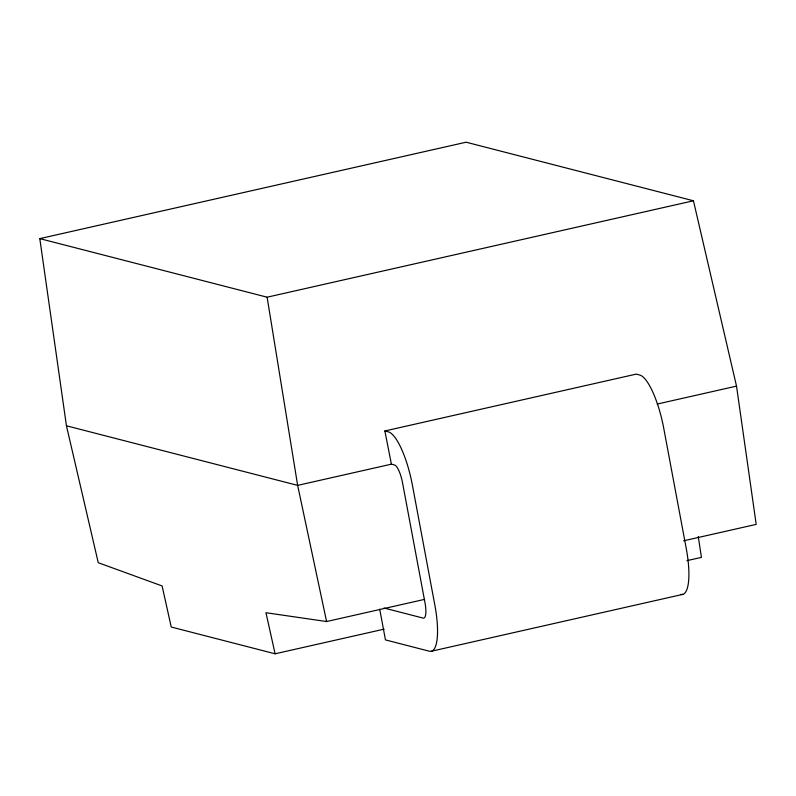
<?xml version="1.0" encoding="UTF-8"?>
<svg xmlns="http://www.w3.org/2000/svg" width="796" height="796" viewBox="0 0 796 796"><rect width="100%" height="100%" fill="white"/><g stroke="black" fill="none" stroke-linecap="round" stroke-linejoin="round"><path stroke-width="1.19" d="M384.11 629.148L275.098 653.795L171.239 627.029L162.105 585.956L98.256 562.702L66.446 425.79L39.8 238.621L466.128 142.205L693.445 200.781L736.519 386.12L756.2 524.385L683.595 540.802M39.8 238.621L267.118 297.197L693.445 200.781M384.01 608.015L423.154 618.104A16.995 4.587 77.3 0 0 425.004 602.821L402.537 482.794A16.995 4.587 77.3 0 0 394.498 464.964L391.403 464.168L384.866 430.964L636.213 374.12L639.656 375.006A50.974 13.761 77.3 0 1 663.784 428.497L686.252 548.524A50.974 13.761 77.3 0 1 680.709 594.373M391.403 464.168L297.644 485.371L66.446 425.79M657.188 404.06L736.519 386.12M275.098 653.795L265.964 612.721L326.589 621.537L424.616 599.368M686.898 560.663L701.435 557.379L698.251 536.524M431.561 651.198L682.908 594.353M384.866 430.964L388.299 431.85A50.974 13.761 77.3 0 1 412.437 485.341L434.895 605.368A50.974 13.761 77.3 0 1 429.352 651.218L385.463 639.904L379.712 609.159M326.589 621.537L297.644 485.371L267.118 297.197"/></g></svg>
